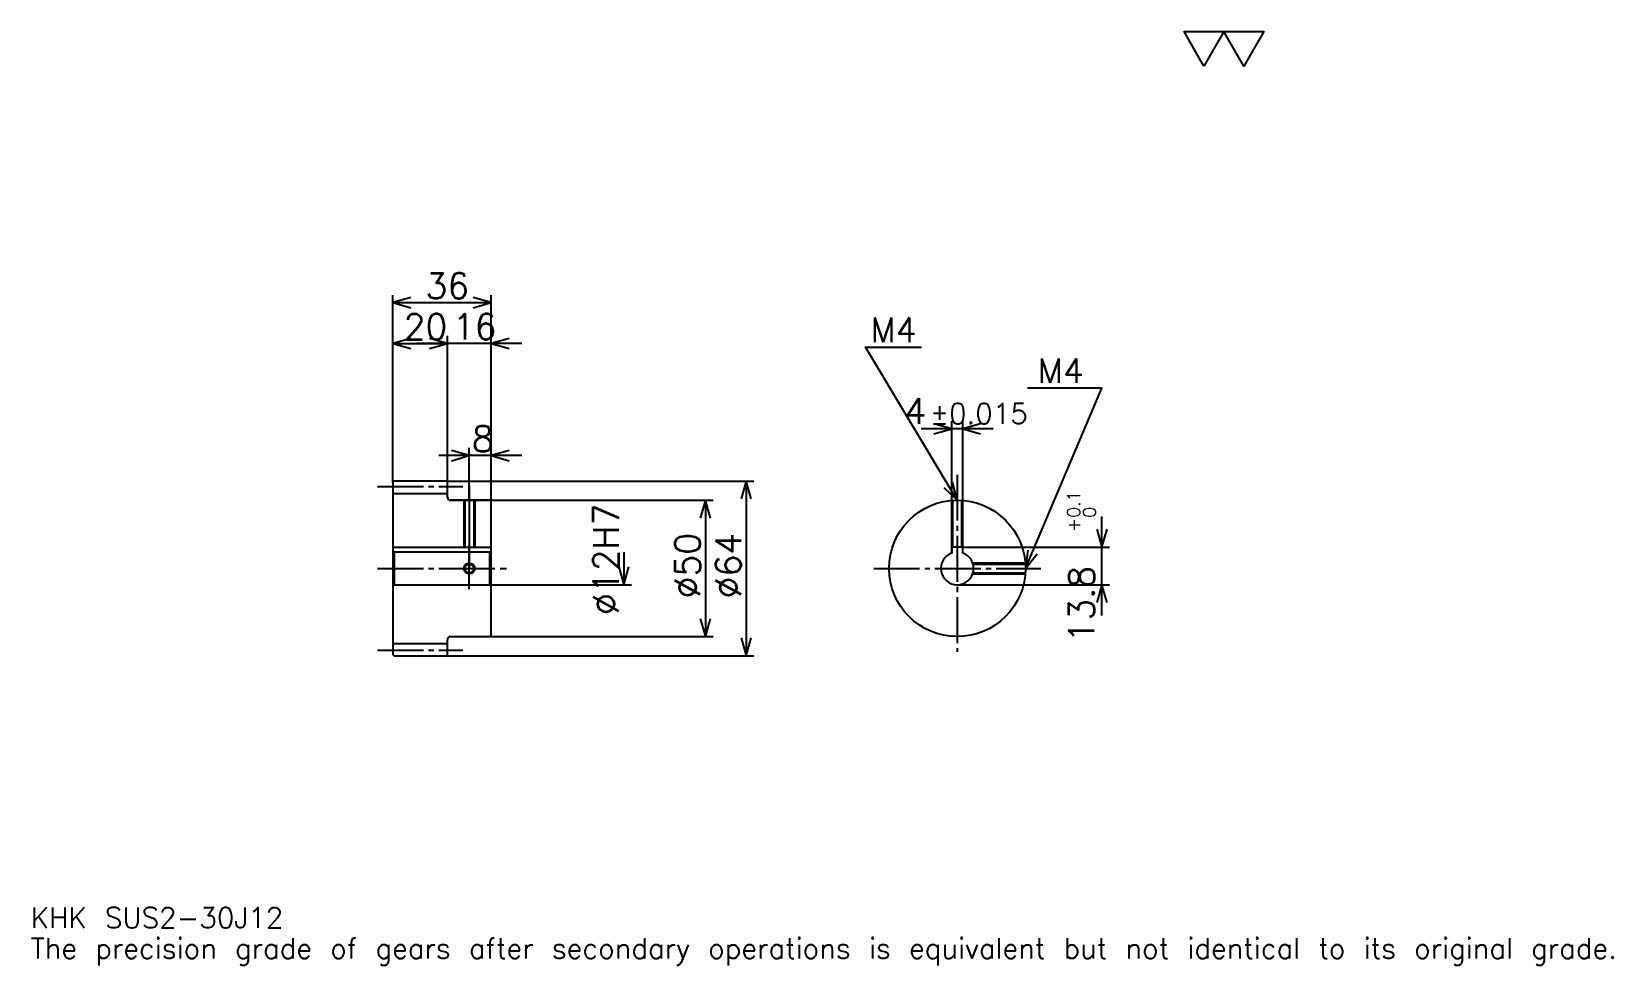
# Model space of a CAD drawing. Extents: x 19 to 599, y 7 to 349.
import ezdxf

# ---------------------------------------------------------------- set-up
doc = ezdxf.new("R2010")
doc.units = 0
doc.linetypes.add('DASHDOT', pattern=[22.434782, 16.826087, -1.869565, 1.869565, -1.869565])
doc.layers.get('0').update_dxf_attribs({"linetype": 'CONTINUOUS'})
doc.layers.add('DASHDOT', color=6, linetype='DASHDOT')
doc.styles.add('KANJI', font='TXT', dxfattribs={"bigfont": 'BIGFONT'})

msp = doc.modelspace()

# ---------------------------------------------------------------- linework, layer by layer
at = {"color": 5}
for p, q in [((151.434784, 184.369568), (151.434784, 252.608704)), ((151.434784, 249.804352), (187.434784, 249.804352)), ((187.434784, 184.369568), (187.434784, 252.608704)), ((151.434784, 234.847824), (171.434784, 234.847824)), ((198.652176, 234.847824), (160.217392, 234.847824)), ((171.434784, 184.369568), (171.434784, 237.652161)), ((371.478271, 203.543488), (345.043457, 203.543488)), ((356.260864, 160.169571), (356.260864, 206.347824)), ((360.260864, 160.169571), (360.260864, 206.347824)), ((198.652176, 193.717392), (168.217392, 193.717392)), ((179.434784, 184.369568), (179.434784, 196.521744)), ((151.434784, 183.869568), (151.434784, 184.369568)), ((170.934784, 184.369568), (187.434784, 184.369568)), ((171.434784, 183.869568), (171.434784, 184.369568)), ((179.434784, 177.369568), (179.434784, 184.369568)), ((179.434784, 177.369568), (179.434784, 184.369568)), ((187.434784, 184.369568), (283.717407, 184.369568)), ((187.434784, 176.869568), (187.434784, 184.369568)), ((280.913055, 184.369568), (280.913055, 120.369568)), ((172.434784, 177.369568), (187.434784, 177.369568)), ((187.434784, 177.369568), (268.760864, 177.369568)), ((265.956512, 177.369568), (265.956512, 127.369568)), ((411.304352, 135.152176), (411.304352, 171.386963)), ((236.043488, 158.369568), (236.043488, 146.369568)), ((360.260864, 160.169571), (414.108704, 160.169571)), ((187.434784, 146.369568), (238.847824, 146.369568)), ((358.260864, 146.369568), (414.108704, 146.369568)), ((172.434784, 127.369568), (187.434784, 127.369568)), ((187.434784, 127.369568), (268.760864, 127.369568)), ((170.934784, 120.369568), (187.434784, 120.369568)), ((187.434784, 120.369568), (283.717407, 120.369568))]:
    msp.add_line(p, q, dxfattribs=at)
at = {"color": 4}
for p, q in [((151.434784, 179.869568), (171.434784, 179.869568)), ((151.434784, 160.169571), (187.434784, 160.169571)), ((151.934784, 158.369568), (151.934784, 146.369568)), ((186.934784, 158.369568), (187.434784, 158.869568)), ((186.934784, 146.369568), (187.434784, 145.869568)), ((151.434784, 124.869568), (171.434784, 124.869568))]:
    msp.add_line(p, q, dxfattribs=at)
at = {"color": 7}
msp.add_lwpolyline([(448.695648, 336.521729), (441.404358, 349.160004), (470.56955, 349.160004), (463.278259, 336.521729), (455.986938, 349.160004), (448.695648, 336.521729)], dxfattribs=at)
at = {"color": 5}
for points in [[(157.978256, 251.67392), (151.434784, 249.804352), (157.978256, 247.934784)], [(180.891312, 247.934784), (187.434784, 249.804352), (180.891312, 251.67392)], [(157.978256, 236.717392), (151.434784, 234.847824), (157.978256, 232.978256)], [(164.891312, 232.978256), (171.434784, 234.847824), (164.891312, 236.717392)], [(164.891312, 232.978256), (171.434784, 234.847824), (164.891312, 236.717392)], [(193.978271, 236.717392), (187.434784, 234.847824), (193.978271, 232.978256)], [(358.260864, 177.369568), (324.608704, 233.456528), (345.17392, 233.456528)], [(383.260864, 152.369568), (411.304352, 218.5), (384.008698, 218.5)], [(349.717407, 201.67392), (356.260864, 203.543488), (349.717407, 205.41304)], [(366.804321, 205.41304), (360.260864, 203.543488), (366.804321, 201.67392)], [(172.891312, 191.847824), (179.434784, 193.717392), (172.891312, 195.58696)], [(193.978271, 195.58696), (187.434784, 193.717392), (193.978271, 191.847824)], [(282.782623, 177.826096), (280.913055, 184.369568), (279.043488, 177.826096)], [(353.291138, 182.018677), (358.260864, 177.369568), (356.497406, 183.942444)], [(267.82608, 170.826096), (265.956512, 177.369568), (264.086945, 170.826096)], [(409.434784, 166.713043), (411.304352, 160.169571), (413.17392, 166.713043)], [(384.094299, 159.123657), (383.260864, 152.369568), (387.536682, 157.663864)], [(234.17392, 152.91304), (236.043488, 146.369568), (237.913055, 152.91304)], [(413.17392, 139.826096), (411.304352, 146.369568), (409.434784, 139.826096)], [(264.086945, 133.91304), (265.956512, 127.369568), (267.82608, 133.91304)], [(279.043488, 126.913048), (280.913055, 120.369568), (282.782623, 126.913048)]]:
    msp.add_lwpolyline(points, dxfattribs=at)
at = {"color": 4}
for points in [[(171.434784, 178.369568), (171.434784, 183.869568), (170.934784, 184.369568), (151.934784, 184.369568), (151.434784, 183.869568), (151.434784, 145.869568)], [(172.434784, 127.369568), (186.934784, 127.369568), (187.434784, 127.869568), (187.434784, 176.869568), (186.934784, 177.369568), (172.434784, 177.369568)], [(177.434784, 177.369568), (177.434784, 160.169571)], [(177.814789, 177.369568), (177.814789, 160.169571)], [(181.054779, 177.369568), (181.054779, 160.169571)], [(181.434784, 177.369568), (181.434784, 160.169571)], [(356.260864, 158.026428), (356.260864, 177.289444)], [(356.640869, 160.169571), (356.640869, 177.317017)], [(359.880859, 160.169571), (359.880859, 177.317017)], [(360.260864, 158.026428), (360.260864, 177.289444)], [(151.434784, 145.869568), (151.934784, 146.369568), (186.934784, 146.369568), (186.934784, 158.369568), (151.934784, 158.369568), (151.434784, 158.869568)], [(360.260864, 158.026428), (360.260864, 160.169571), (356.260864, 160.169571), (356.260864, 158.026428)], [(363.917725, 154.369568), (383.180725, 154.369568)], [(364.038025, 153.989563), (383.208313, 153.989563)], [(364.038025, 150.749573), (383.208313, 150.749573)], [(151.434784, 145.869568), (151.434784, 120.869568), (151.934784, 120.369568), (170.934784, 120.369568), (171.434784, 120.869568), (171.434784, 126.369568)], [(363.917725, 150.369568), (383.180725, 150.369568)]]:
    msp.add_lwpolyline(points, dxfattribs=at)
for centre, radius in [((358.260864, 152.369568), 25), ((179.434784, 152.369568), 1.62)]:
    msp.add_circle(centre, radius, dxfattribs=at)
at = {"color": 7}
msp.add_circle((179.434784, 152.369568), 2, dxfattribs=at)
at = {"color": 4}
for centre, radius, start, end in [((172.434784, 178.369568), 1, 180, 270), ((358.260864, 152.369568), 6, 109.471220943, 70.528779057), ((172.434784, 126.369568), 1, 90, 180)]:
    msp.add_arc(centre, radius, start, end, dxfattribs=at)
at = {"layer": 'DASHDOT', "color": 7}
for p, q in [((358.260864, 186.717392), (358.260864, 121.760872)), ((145.826096, 182.369568), (177.043488, 182.369568)), ((179.434784, 177.369568), (179.434784, 152.369568)), ((145.826096, 152.369568), (193.043488, 152.369568)), ((327.652161, 152.369568), (388.869568, 152.369568)), ((145.826096, 122.369568), (177.043488, 122.369568))]:
    msp.add_line(p, q, dxfattribs=at)
for points in [[(179.434784, 182.978271), (179.434784, 154.560867)], [(179.434784, 144.76088), (179.434784, 159.978256)], [(171.82608, 152.369568), (187.043488, 152.369568)]]:
    msp.add_lwpolyline(points, dxfattribs=at)

# ---------------------------------------------------------------- texts
at = {"color": 7, "style": 'KANJI'}
for s, height, p in [('36', 9.347826, (163.358704, 251.300003)), ('20', 9.347826, (155.358704, 236.343475)), ('16', 9.347826, (173.358704, 236.343475)), ('M4', 8.973913, (326.478271, 235.32608)), ('M4', 8.973913, (387.747833, 220.369568)), ('4', 9.347826, (338.965088, 205.41304)), ('%%p0.015', 7.478261, (348.218292, 205.41304)), ('8', 9.347826, (180.396744, 195.213043)), ('KHK SUS2-30J12', 7.478261, (18.695652, 20.565218)), ('The precision grade of gears after secondary operations is equivalent but not identical to its original grade.', 7.478261, (18.695652, 9.347826))]:
    msp.add_text(s, height=height, dxfattribs=at).set_placement(p)
for s, height, p in [('%%c12H7', 9.347826, (234.17392, 135.309784)), ('0.1', 4.673913, (403.265228, 170.931442)), ('0', 4.673913, (409.060883, 170.931442)), ('+', 4.673913, (403.265228, 165.696655)), ('%%c50', 9.347826, (264.086945, 141.385864)), ('%%c64', 9.347826, (279.043488, 141.385864)), ('13.8', 9.347826, (408.5, 125.235565))]:
    msp.add_text(s, height=height, rotation=90, dxfattribs=at).set_placement(p)

doc.saveas('drawing.dxf')
